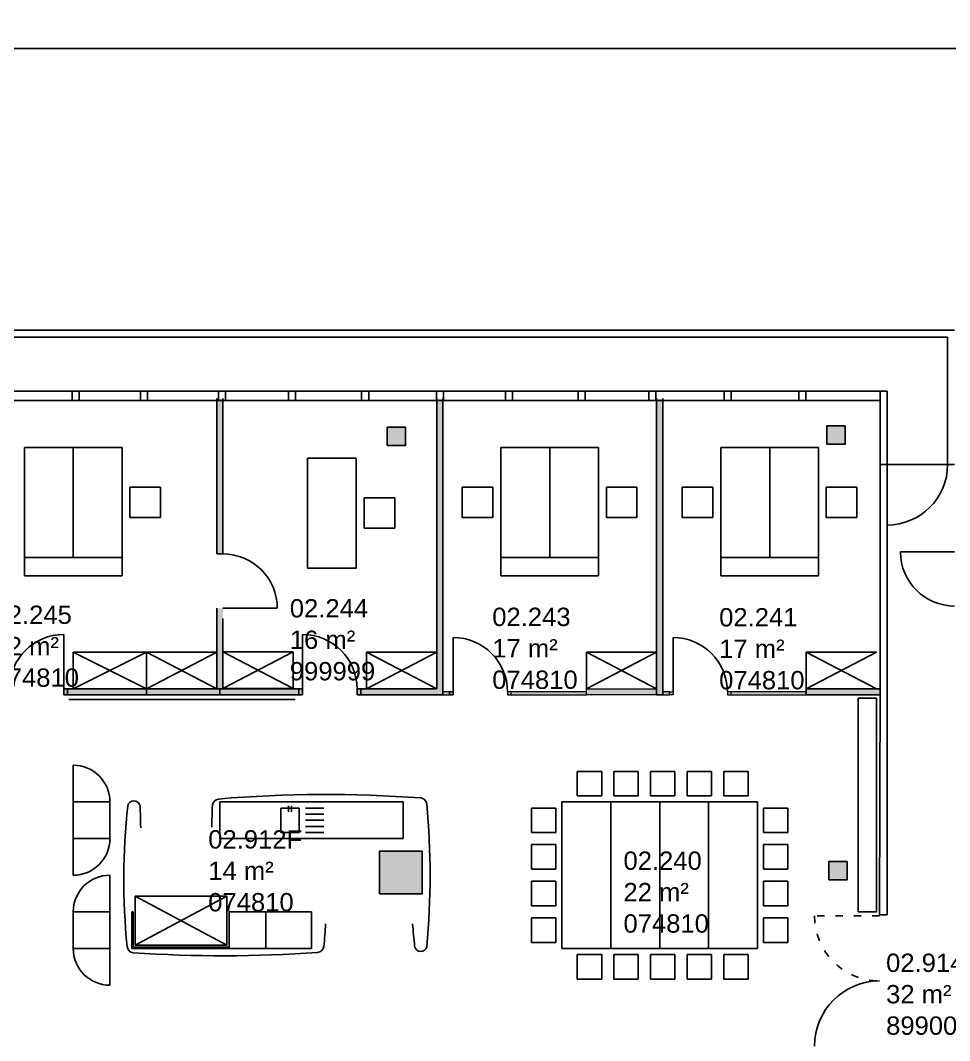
# Model space of a CAD drawing. Header units: metres. Extents: x -1 to 148, y 0 to 108.
# Drawn here: x 57.37 to 72.58, y 91.02 to 107.71 of the extents above; entities that cross this region are included whole.
import ezdxf

# ---------------------------------------------------------------- set-up
doc = ezdxf.new("R2010")
doc.units = ezdxf.units.M
doc.header["$MEASUREMENT"] = 0
doc.header["$PDSIZE"] = -2
doc.linetypes.add('ACAD_ISO03W100', pattern=[30, 12, -18])
doc.layers.get('0').update_dxf_attribs({"linetype": 'CONTINUOUS'})
doc.layers.get('DEFPOINTS').update_dxf_attribs({"linetype": 'CONTINUOUS'})
for name, color, linetype in [('AUSSENWAND_STUETZE', 7, 'CONTINUOUS'), ('AUSSENWAND_STUETZE_FILLING', 7, 'CONTINUOUS'), ('BEMASZUNG', 8, 'CONTINUOUS'), ('BODENKANTEN', 7, 'CONTINUOUS'), ('FENSTER', 4, 'CONTINUOUS'), ('INNENWAND', 7, 'CONTINUOUS'), ('INNENWAND_FILLING', 7, 'CONTINUOUS'), ('MOEBEL', 6, 'CONTINUOUS'), ('RAUMSTEMPEL', 7, 'CONTINUOUS'), ('TUEREN', 4, 'CONTINUOUS')]:
    doc.layers.add(name, color=color, linetype=linetype)
doc.styles.add('ARIAL', font='arial.ttf')
doc.dimstyles.new('Meter_Bem', dxfattribs={"dimtxt": 0.35, "dimasz": 0.015, "dimexe": 0, "dimexo": 0.1, "dimgap": 0.05, "dimtad": 1, "dimzin": 0, "dimdsep": 46, "dimtxsty": 'ARIAL', "dimblk1": 'mass1', "dimblk2": 'mass2', "dimsah": 1, "dimcen": 0.125, "dimse1": 1, "dimse2": 1, "dimclrd": 256, "dimclre": 1, "dimclrt": 256, "dimazin": 0, "dimtp": 102033525.0, "dimtm": 1, "dimtfac": 1, "dimtix": 1, "dimtmove": 2, "dimatfit": 3, "dimldrblk": 'mass2', "dimfxl": 1, "dimtolj": 1, "dimtzin": 0, "dimlwd": -1, "dimarcsym": 0})

# ---------------------------------------------------------------- blocks, each defined once
blk = doc.blocks.new('Tuer')
at = {"layer": 'TUEREN'}
blk.add_line((0, 0), (0, 0.82), dxfattribs=at)
blk.add_arc((0, 0), 0.82, 90, 180, dxfattribs=at)
blk = doc.blocks.new('Raumstempel')
at = {"color": 0, "linetype": 'ByBlock', "style": 'ARIAL'}
for tag, p in [('HOERSAALNUMMER', (0, 1.029)), ('ANZAHL PLAETZE', (0, 0.514)), ('RAUMNUMMER', (0, 0)), ('FLÄCHE', (0, -0.514)), ('INSTITUTSNUMMER1', (0, -1.029)), ('INSTITUTSNUMMER2', (0, -1.543))]:
    blk.add_attdef(tag, p, '', height=0.3, dxfattribs=at)
blk = doc.blocks.new('mass1')
for p, q in [((0, 25.5), (0, -12.75)), ((-5, -5), (5, 5)), ((-5, 0), (5, 0))]:
    blk.add_line(p, q)
blk = doc.blocks.new('mass2')
for p, q in [((0, -25.5), (0, 12.75)), ((5, 5), (-5, -5)), ((5, 0), (-5, 0))]:
    blk.add_line(p, q)
blk = doc.blocks.new('*D29')
at = {"layer": 'BEMASZUNG', "transparency": 16777216}
blk.add_line((0.955, 107.255), (147.913, 107.255), dxfattribs=at)
at = {"layer": 'DEFPOINTS', "color": 0, "transparency": 16777216}
for p in [(147.928, 107.255), (147.928, 78.566), (0.94, 71.045)]:
    blk.add_point(p, dxfattribs=at)
at = {"layer": 'BEMASZUNG', "transparency": 16777216, "xscale": 0.015, "yscale": 0.015, "zscale": 0.015, "rotation": 180}
blk.add_blockref('mass1', (0.94, 107.255), dxfattribs=at)
at = {"layer": 'BEMASZUNG', "transparency": 16777216, "xscale": 0.015, "yscale": 0.015, "zscale": 0.015}
blk.add_blockref('mass2', (147.928, 107.255), dxfattribs=at)
at = {"layer": 'BEMASZUNG', "transparency": 16777216, "insert": (74.434, 107.483), "char_height": 0.35, "attachment_point": 5, "style": 'ARIAL'}
blk.add_mtext('\\A1;146.99', dxfattribs=at)

msp = doc.modelspace()

# ---------------------------------------------------------------- hatches: boundary and pattern name
at = {"layer": 'AUSSENWAND_STUETZE_FILLING'}
for points in [[(63.679, 100.754), (63.679, 101.054), (63.379, 101.054), (63.379, 100.754)], [(70.873, 100.776), (70.873, 101.076), (70.573, 101.076), (70.573, 100.776)], [(63.249, 94.117), (63.249, 93.417), (63.949, 93.417), (63.949, 94.117)], [(70.905, 93.646), (70.905, 93.946), (70.605, 93.946), (70.605, 93.646)]]:
    msp.add_hatch(color=256, dxfattribs=at).paths.add_polyline_path(points)
at = {"layer": 'INNENWAND_FILLING'}
h = msp.add_hatch(color=256, dxfattribs=at)
h.paths.add_polyline_path([(60.688, 101.524), (60.588, 101.524), (60.588, 98.982), (60.688, 98.982)])
h.paths.add_polyline_path([(59.438, 96.774), (58.143, 96.774), (58.143, 96.674), (59.438, 96.674)])
h.paths.add_polyline_path([(58.143, 96.774), (58.083, 96.774), (58.083, 96.674), (58.143, 96.674)])
h = msp.add_hatch(color=256, dxfattribs=at)
h.paths.add_polyline_path([(61.933, 96.774), (60.638, 96.774), (60.638, 96.674), (61.933, 96.674)])
h.paths.add_polyline_path([(61.993, 96.774), (61.933, 96.774), (61.933, 96.674), (61.993, 96.674)])
h.paths.add_polyline_path([(62.943, 96.774), (62.883, 96.774), (62.883, 96.674), (62.943, 96.674)])
h.paths.add_polyline_path([(64.288, 101.524), (64.188, 101.524), (64.188, 96.774), (62.943, 96.774), (62.943, 96.674), (64.288, 96.674)])
h.paths.add_polyline_path([(64.396, 96.724), (64.288, 96.724), (64.288, 96.674), (64.396, 96.674)])
h.paths.add_polyline_path([(64.456, 96.724), (64.396, 96.724), (64.396, 96.674), (64.456, 96.674)])
h.paths.add_polyline_path([(65.406, 96.724), (65.346, 96.724), (65.346, 96.674), (65.406, 96.674)])
h.paths.add_polyline_path([(66.638, 96.724), (65.406, 96.724), (65.406, 96.674), (66.638, 96.674)])
for points in [[(67.888, 101.524), (67.788, 101.524), (67.788, 96.674), (67.888, 96.674)], [(67.788, 96.774), (66.638, 96.774), (66.638, 96.674), (67.788, 96.674)]]:
    msp.add_hatch(color=256, dxfattribs=at).paths.add_polyline_path(points)
h = msp.add_hatch(color=256, dxfattribs=at)
h.paths.add_polyline_path([(60.688, 98.092), (60.588, 98.092), (60.588, 97.924), (60.688, 97.924)])
h.paths.add_polyline_path([(60.688, 97.924), (60.588, 97.924), (60.588, 96.774), (60.638, 96.774), (60.688, 96.774)])
h.paths.add_polyline_path([(60.638, 96.774), (59.438, 96.774), (59.438, 96.674), (60.638, 96.674)])
h = msp.add_hatch(color=256, dxfattribs=at)
h.paths.add_polyline_path([(71.445, 96.774), (70.238, 96.774), (70.238, 96.674), (71.445, 96.674)])
h.paths.add_polyline_path([(70.238, 96.724), (69.006, 96.724), (69.006, 96.674), (70.238, 96.674)])
h.paths.add_polyline_path([(69.006, 96.724), (68.946, 96.724), (68.946, 96.674), (69.006, 96.674)])
h.paths.add_polyline_path([(67.996, 96.724), (67.888, 96.724), (67.888, 96.674), (67.996, 96.674)])
h.paths.add_polyline_path([(68.056, 96.724), (67.996, 96.724), (67.996, 96.674), (68.056, 96.674)])
at = {"layer": 'MOEBEL'}
msp.add_hatch(color=256, dxfattribs=at).paths.add_polyline_path([(60.788, 92.524), (60.788, 92.544), (59.217, 92.544), (59.217, 93.124), (59.197, 93.124), (59.197, 92.524)])

# ---------------------------------------------------------------- linework, layer by layer
at = {"layer": 'AUSSENWAND_STUETZE'}
for points in [[(63.379, 100.754), (63.679, 100.754), (63.679, 101.054), (63.379, 101.054)], [(70.573, 100.776), (70.873, 100.776), (70.873, 101.076), (70.573, 101.076)], [(63.249, 93.417), (63.949, 93.417), (63.949, 94.117), (63.249, 94.117)], [(70.605, 93.646), (70.905, 93.646), (70.905, 93.946), (70.605, 93.946)]]:
    msp.add_lwpolyline(points, close=True, dxfattribs=at)
at = {"layer": 'BODENKANTEN'}
for p, q in [((48.794, 102.642), (72.665, 102.642)), ((48.794, 102.527), (72.55, 102.527)), ((72.55, 102.527), (72.55, 100.445)), ((71.56, 100.445), (72.55, 100.445)), ((72.55, 100.445), (72.665, 100.445))]:
    msp.add_line(p, q, dxfattribs=at)
at = {"layer": 'FENSTER'}
for p, q in [((64.3, 101.643), (57.09, 101.643)), ((58.221, 101.493), (58.221, 101.643)), ((58.336, 101.493), (58.336, 101.643)), ((59.341, 101.493), (59.341, 101.643)), ((59.456, 101.493), (59.456, 101.643)), ((60.617, 101.493), (60.617, 101.643)), ((60.732, 101.493), (60.732, 101.643)), ((61.763, 101.493), (61.763, 101.643)), ((61.878, 101.493), (61.878, 101.643)), ((62.959, 101.493), (62.959, 101.643)), ((63.074, 101.493), (63.074, 101.643)), ((64.185, 101.493), (64.185, 101.643)), ((71.445, 101.643), (64.3, 101.643)), ((64.3, 101.493), (64.3, 101.643)), ((65.315, 101.493), (65.315, 101.643)), ((65.43, 101.493), (65.43, 101.643)), ((66.503, 101.493), (66.503, 101.643)), ((66.618, 101.493), (66.618, 101.643)), ((67.659, 101.493), (67.659, 101.643)), ((67.774, 101.493), (67.774, 101.643)), ((68.894, 101.493), (68.894, 101.643)), ((69.009, 101.493), (69.009, 101.643)), ((70.117, 101.493), (70.117, 101.643)), ((70.232, 101.493), (70.232, 101.643)), ((71.445, 101.643), (71.445, 100.445)), ((71.445, 101.643), (71.56, 101.643)), ((71.56, 101.643), (71.56, 100.445)), ((64.3, 101.493), (57.09, 101.493)), ((71.445, 101.493), (64.3, 101.493))]:
    msp.add_line(p, q, dxfattribs=at)
at = {"layer": 'INNENWAND'}
for p, q in [((60.588, 101.524), (60.588, 98.982)), ((60.688, 98.982), (60.688, 101.524)), ((64.188, 101.524), (64.188, 96.774)), ((64.288, 96.674), (64.288, 101.524)), ((67.788, 101.524), (67.788, 96.674)), ((67.888, 96.674), (67.888, 101.524)), ((71.445, 100.445), (71.56, 100.445)), ((71.445, 100.445), (71.445, 96.844)), ((71.56, 100.445), (71.56, 93.074)), ((60.588, 98.982), (60.688, 98.982)), ((60.588, 96.774), (60.588, 98.092)), ((60.688, 97.924), (60.688, 96.774)), ((71.445, 96.844), (71.438, 93.074)), ((59.438, 96.774), (58.143, 96.774)), ((59.438, 96.674), (58.143, 96.674)), ((59.438, 96.774), (59.438, 96.674)), ((59.438, 96.774), (60.638, 96.774)), ((59.438, 96.674), (59.438, 96.674)), ((59.438, 96.674), (60.638, 96.674)), ((60.638, 96.674), (60.638, 96.774)), ((60.638, 96.774), (61.933, 96.774)), ((61.933, 96.674), (60.638, 96.674)), ((61.838, 96.674), (61.838, 96.674)), ((64.188, 96.774), (62.943, 96.774)), ((62.943, 96.774), (62.943, 96.674)), ((62.943, 96.674), (64.288, 96.674)), ((64.396, 96.674), (64.396, 96.724)), ((64.396, 96.724), (64.456, 96.724)), ((64.456, 96.674), (64.396, 96.674)), ((64.456, 96.724), (64.456, 96.674)), ((67.788, 96.674), (67.888, 96.674)), ((70.238, 96.674), (70.238, 96.774)), ((70.238, 96.774), (71.445, 96.774)), ((71.445, 96.674), (70.238, 96.674)), ((71.56, 93.074), (71.438, 93.074))]:
    msp.add_line(p, q, dxfattribs=at)
at = {"layer": 'INNENWAND', "linetype": 'Continuous', "lineweight": 18}
for p, q in [((64.238, 96.674), (64.396, 96.674)), ((64.396, 96.724), (64.288, 96.724)), ((66.638, 96.724), (65.406, 96.724)), ((65.406, 96.674), (66.638, 96.674)), ((66.638, 96.674), (66.638, 96.774)), ((66.638, 96.774), (67.788, 96.774)), ((67.788, 96.674), (66.638, 96.674)), ((67.838, 96.674), (67.996, 96.674)), ((67.996, 96.724), (67.888, 96.724)), ((70.238, 96.724), (69.006, 96.724)), ((69.006, 96.674), (70.238, 96.674))]:
    msp.add_line(p, q, dxfattribs=at)
at = {"layer": 'INNENWAND'}
for points in [[(58.083, 96.674), (58.143, 96.674), (58.143, 96.774), (58.083, 96.774)], [(61.993, 96.674), (61.933, 96.674), (61.933, 96.774), (61.993, 96.774)], [(62.883, 96.674), (62.943, 96.674), (62.943, 96.774), (62.883, 96.774)]]:
    msp.add_lwpolyline(points, close=True, dxfattribs=at)
at = {"layer": 'INNENWAND', "linetype": 'Continuous', "lineweight": 18}
for points in [[(65.346, 96.674), (65.406, 96.674), (65.406, 96.724), (65.346, 96.724)], [(68.056, 96.674), (67.996, 96.674), (67.996, 96.724), (68.056, 96.724)], [(68.946, 96.674), (69.006, 96.674), (69.006, 96.724), (68.946, 96.724)]]:
    msp.add_lwpolyline(points, close=True, dxfattribs=at)
at = {"layer": 'MOEBEL'}
for p, q in [((57.438, 98.924), (57.438, 100.724)), ((57.438, 100.724), (58.238, 100.724)), ((59.038, 100.724), (58.238, 100.724)), ((58.238, 100.724), (58.238, 98.924)), ((58.238, 100.724), (58.238, 98.924)), ((59.038, 98.924), (59.038, 100.724)), ((65.238, 98.624), (65.238, 100.724)), ((65.238, 100.724), (66.038, 100.724)), ((66.838, 100.724), (66.038, 100.724)), ((66.038, 100.724), (66.038, 98.924)), ((66.038, 100.724), (66.038, 98.924)), ((66.838, 98.924), (66.838, 100.724)), ((68.838, 98.924), (68.838, 100.724)), ((68.838, 100.724), (69.638, 100.724)), ((70.438, 100.724), (69.638, 100.724)), ((69.638, 100.724), (69.638, 98.924)), ((69.638, 100.724), (69.638, 98.924)), ((70.438, 98.924), (70.438, 100.724)), ((62.87, 100.549), (62.07, 100.549)), ((62.07, 100.549), (62.07, 98.749)), ((62.87, 98.749), (62.87, 100.549)), ((59.665, 100.076), (59.165, 100.076)), ((59.165, 100.076), (59.165, 99.576)), ((59.665, 99.576), (59.665, 100.076)), ((64.607, 100.076), (65.107, 100.076)), ((64.607, 99.576), (64.607, 100.076)), ((65.107, 100.076), (65.107, 99.576)), ((67.465, 100.076), (66.965, 100.076)), ((66.965, 100.076), (66.965, 99.576)), ((67.465, 99.576), (67.465, 100.076)), ((68.207, 100.076), (68.707, 100.076)), ((68.207, 99.576), (68.207, 100.076)), ((68.707, 100.076), (68.707, 99.576)), ((71.065, 100.076), (70.565, 100.076)), ((70.565, 100.076), (70.565, 99.576)), ((71.065, 99.576), (71.065, 100.076)), ((63.501, 99.901), (63.001, 99.901)), ((63.001, 99.901), (63.001, 99.401)), ((63.501, 99.401), (63.501, 99.901)), ((59.165, 99.576), (59.665, 99.576)), ((65.107, 99.576), (64.607, 99.576)), ((66.965, 99.576), (67.465, 99.576)), ((68.707, 99.576), (68.207, 99.576)), ((70.565, 99.576), (71.065, 99.576)), ((63.001, 99.401), (63.501, 99.401)), ((58.238, 98.924), (57.438, 98.924)), ((57.438, 98.924), (57.438, 98.624)), ((59.038, 98.924), (57.438, 98.924)), ((58.238, 98.924), (59.038, 98.924)), ((59.038, 98.624), (59.038, 98.924)), ((66.038, 98.924), (65.238, 98.924)), ((66.838, 98.924), (65.238, 98.924)), ((66.038, 98.924), (66.838, 98.924)), ((66.838, 98.624), (66.838, 98.924)), ((69.638, 98.924), (68.838, 98.924)), ((68.838, 98.924), (68.838, 98.624)), ((70.438, 98.924), (68.838, 98.924)), ((69.638, 98.924), (70.438, 98.924)), ((70.438, 98.624), (70.438, 98.924)), ((62.07, 98.749), (62.87, 98.749)), ((57.438, 98.624), (59.038, 98.624)), ((65.238, 98.624), (66.838, 98.624)), ((68.838, 98.624), (70.438, 98.624)), ((58.238, 96.774), (58.238, 97.374)), ((58.238, 97.374), (59.438, 97.374)), ((58.238, 96.774), (58.238, 97.374)), ((58.238, 97.374), (59.438, 96.774)), ((59.438, 97.374), (58.238, 96.774)), ((58.238, 97.374), (59.438, 96.774)), ((59.438, 97.374), (58.238, 96.774)), ((58.238, 96.774), (58.238, 97.374)), ((58.238, 97.374), (59.438, 97.374)), ((58.238, 96.774), (58.238, 97.374)), ((59.438, 96.774), (59.438, 97.374)), ((59.438, 97.374), (60.588, 97.374)), ((59.438, 96.774), (59.438, 97.374)), ((59.438, 97.374), (60.588, 96.774)), ((60.588, 97.374), (59.438, 96.774)), ((59.438, 97.374), (59.438, 96.774)), ((59.438, 97.374), (59.438, 96.774)), ((60.588, 97.374), (60.588, 96.774)), ((61.838, 97.378), (60.688, 97.378)), ((60.688, 97.378), (60.688, 96.778)), ((60.688, 96.778), (61.838, 97.378)), ((61.838, 96.778), (60.688, 97.378)), ((61.838, 96.778), (61.838, 97.378)), ((63.038, 96.774), (63.038, 97.374)), ((63.038, 97.374), (64.188, 97.374)), ((63.038, 96.774), (63.038, 97.374)), ((63.038, 97.374), (64.188, 96.774)), ((64.188, 97.374), (63.038, 96.774)), ((64.188, 97.374), (64.188, 96.774)), ((66.638, 97.374), (66.638, 96.774)), ((67.788, 97.374), (66.638, 97.374)), ((66.638, 97.374), (66.638, 96.774)), ((66.638, 96.774), (67.788, 97.374)), ((67.788, 96.774), (66.638, 97.374)), ((66.638, 96.774), (67.788, 97.374)), ((67.788, 96.774), (66.638, 97.374)), ((66.638, 97.374), (66.638, 96.774)), ((67.788, 97.374), (66.638, 97.374)), ((66.638, 97.374), (66.638, 96.774)), ((67.788, 96.774), (67.788, 97.374)), ((70.238, 97.374), (70.238, 96.774)), ((71.388, 97.374), (70.238, 97.374)), ((70.238, 97.374), (70.238, 96.774)), ((70.238, 96.774), (71.388, 97.374)), ((71.388, 96.774), (70.238, 97.374)), ((70.238, 97.374), (70.238, 96.774)), ((71.388, 97.374), (70.238, 97.374)), ((70.238, 97.374), (70.238, 96.774)), ((70.238, 96.774), (71.388, 97.374)), ((71.388, 96.774), (70.238, 97.374)), ((60.588, 96.774), (59.438, 96.774)), ((60.688, 96.778), (61.838, 96.778)), ((64.188, 96.774), (63.038, 96.774)), ((61.871, 96.602), (58.166, 96.602)), ((71.388, 96.624), (71.088, 96.624)), ((71.088, 96.624), (71.088, 93.124)), ((71.388, 93.124), (71.388, 96.624)), ((66.888, 95.424), (66.488, 95.424)), ((66.488, 95.424), (66.488, 95.024)), ((66.888, 95.024), (66.888, 95.424)), ((67.488, 95.424), (67.088, 95.424)), ((67.088, 95.424), (67.088, 95.024)), ((67.488, 95.024), (67.488, 95.424)), ((68.088, 95.424), (67.688, 95.424)), ((67.688, 95.424), (67.688, 95.024)), ((68.088, 95.024), (68.088, 95.424)), ((68.688, 95.424), (68.288, 95.424)), ((68.288, 95.424), (68.288, 95.024)), ((68.688, 95.024), (68.688, 95.424)), ((69.288, 95.424), (68.888, 95.424)), ((68.888, 95.424), (68.888, 95.024)), ((69.288, 95.024), (69.288, 95.424)), ((66.488, 95.024), (66.888, 95.024)), ((67.088, 95.024), (67.488, 95.024)), ((67.688, 95.024), (68.088, 95.024)), ((68.288, 95.024), (68.688, 95.024)), ((68.888, 95.024), (69.288, 95.024)), ((58.238, 94.324), (58.238, 94.924)), ((58.238, 94.924), (58.838, 94.924)), ((58.838, 94.924), (58.838, 94.324)), ((60.638, 94.924), (60.638, 94.324)), ((63.638, 94.924), (60.638, 94.924)), ((61.763, 94.86), (61.763, 94.76)), ((61.813, 94.86), (61.813, 94.76)), ((63.638, 94.324), (63.638, 94.924)), ((66.238, 94.924), (67.038, 94.924)), ((66.238, 92.524), (66.238, 94.924)), ((67.038, 94.924), (67.038, 92.524)), ((67.038, 94.924), (67.838, 94.924)), ((67.038, 92.524), (67.038, 94.924)), ((67.038, 94.924), (67.038, 92.524)), ((67.838, 94.924), (67.838, 92.524)), ((67.838, 94.924), (68.638, 94.924)), ((67.838, 92.524), (67.838, 94.924)), ((67.838, 94.924), (67.838, 92.524)), ((68.638, 94.924), (68.638, 92.524)), ((68.638, 94.924), (69.438, 94.924)), ((68.638, 92.524), (68.638, 94.924)), ((68.638, 94.924), (68.638, 92.524)), ((69.438, 94.924), (69.438, 92.524)), ((61.638, 94.424), (61.638, 94.824)), ((61.638, 94.824), (61.938, 94.824)), ((61.938, 94.824), (61.938, 94.424)), ((62.038, 94.824), (62.338, 94.824)), ((62.038, 94.724), (62.338, 94.724)), ((65.738, 94.424), (65.738, 94.824)), ((65.738, 94.824), (66.138, 94.824)), ((66.138, 94.824), (66.138, 94.424)), ((69.538, 94.824), (69.538, 94.424)), ((69.938, 94.824), (69.538, 94.824)), ((69.938, 94.424), (69.938, 94.824)), ((62.038, 94.624), (62.338, 94.624)), ((62.038, 94.524), (62.338, 94.524)), ((61.938, 94.424), (61.638, 94.424)), ((62.038, 94.424), (62.338, 94.424)), ((66.138, 94.424), (65.738, 94.424)), ((69.538, 94.424), (69.938, 94.424)), ((58.838, 94.324), (58.238, 94.324)), ((60.638, 94.324), (63.638, 94.324)), ((65.738, 93.824), (65.738, 94.224)), ((65.738, 94.224), (66.138, 94.224)), ((66.138, 94.224), (66.138, 93.824)), ((69.538, 94.224), (69.538, 93.824)), ((69.938, 94.224), (69.538, 94.224)), ((69.938, 93.824), (69.938, 94.224)), ((66.138, 93.824), (65.738, 93.824)), ((69.538, 93.824), (69.938, 93.824)), ((65.738, 93.224), (65.738, 93.624)), ((65.738, 93.624), (66.138, 93.624)), ((66.138, 93.624), (66.138, 93.224)), ((69.538, 93.624), (69.538, 93.224)), ((69.938, 93.624), (69.538, 93.624)), ((69.688, 93.574), (69.688, 93.574)), ((69.938, 93.224), (69.938, 93.624)), ((59.253, 93.379), (60.753, 93.379)), ((59.253, 92.579), (59.253, 93.379)), ((59.253, 92.579), (60.753, 93.379)), ((60.753, 92.579), (59.253, 93.379)), ((60.753, 93.379), (60.753, 92.579)), ((66.138, 93.224), (65.738, 93.224)), ((69.538, 93.224), (69.938, 93.224)), ((58.238, 92.524), (58.238, 93.124)), ((58.238, 93.124), (58.838, 93.124)), ((58.838, 93.124), (58.838, 92.524)), ((59.197, 92.524), (59.197, 93.124)), ((59.197, 93.124), (59.217, 93.124)), ((59.217, 93.124), (59.217, 92.544)), ((60.788, 92.524), (60.788, 93.124)), ((60.788, 93.124), (61.388, 93.124)), ((61.388, 92.524), (61.388, 93.124)), ((61.388, 93.124), (62.138, 93.124)), ((61.388, 93.124), (61.388, 92.524)), ((62.138, 93.124), (62.138, 92.524)), ((65.738, 92.624), (65.738, 93.024)), ((65.738, 93.024), (66.138, 93.024)), ((66.138, 93.024), (66.138, 92.624)), ((69.538, 93.024), (69.538, 92.624)), ((69.938, 93.024), (69.538, 93.024)), ((69.938, 92.624), (69.938, 93.024)), ((71.088, 93.124), (71.388, 93.124)), ((58.838, 92.524), (58.238, 92.524)), ((60.788, 92.524), (59.197, 92.524)), ((59.197, 92.524), (59.197, 92.524)), ((59.217, 92.544), (60.788, 92.544)), ((60.753, 92.579), (59.253, 92.579)), ((60.788, 92.544), (60.788, 92.524)), ((61.388, 92.524), (60.788, 92.524)), ((62.138, 92.524), (61.388, 92.524)), ((66.138, 92.624), (65.738, 92.624)), ((67.038, 92.524), (66.238, 92.524)), ((67.838, 92.524), (67.038, 92.524)), ((68.638, 92.524), (67.838, 92.524)), ((69.438, 92.524), (68.638, 92.524)), ((69.538, 92.624), (69.938, 92.624)), ((66.488, 92.424), (66.888, 92.424)), ((66.488, 92.024), (66.488, 92.424)), ((66.888, 92.424), (66.888, 92.024)), ((67.088, 92.424), (67.488, 92.424)), ((67.088, 92.024), (67.088, 92.424)), ((67.488, 92.424), (67.488, 92.024)), ((67.688, 92.424), (68.088, 92.424)), ((67.688, 92.024), (67.688, 92.424)), ((68.088, 92.424), (68.088, 92.024)), ((68.288, 92.424), (68.688, 92.424)), ((68.288, 92.024), (68.288, 92.424)), ((68.688, 92.424), (68.688, 92.024)), ((68.888, 92.424), (69.288, 92.424)), ((68.888, 92.024), (68.888, 92.424)), ((69.288, 92.424), (69.288, 92.024)), ((66.888, 92.024), (66.488, 92.024)), ((67.488, 92.024), (67.088, 92.024)), ((68.088, 92.024), (67.688, 92.024)), ((68.688, 92.024), (68.288, 92.024)), ((69.288, 92.024), (68.888, 92.024))]:
    msp.add_line(p, q, dxfattribs=at)
for centre, radius, start, end in [((62.376, 74.268), 20.778, 85.7227, 94.8611), ((70.434, 93.649), 11.368, 173.8779, 185.5153), ((59.231, 94.837), 0.103, 13.7567, 166.2433), ((38.449, 94.025), 20.899, 1.3081, 2.2934), ((81.398, 94.035), 20.899, 177.7066, 178.6999), ((60.63, 94.857), 0.115, 97.099, 172.901), ((63.912, 94.874), 0.115, 7.099, 82.901), ((51.131, 93.718), 12.948, 354.8517, 5.1863), ((56.598, 93.214), 5.778, 353.496, 357.1707), ((85.351, 94.764), 21.637, 184.8658, 185.8373), ((59.233, 92.57), 0.115, 187.099, 262.901), ((62.224, 92.574), 0.115, 277.099, 352.901), ((63.926, 92.581), 0.103, 193.7567, 346.2433), ((60.705, 114.032), 21.627, 266.0598, 274.0655)]:
    msp.add_arc(centre, radius, start, end, dxfattribs=at)
at = {"layer": 'TUEREN'}
for p, q in [((58.238, 94.924), (58.238, 95.524)), ((58.238, 93.724), (58.238, 94.324)), ((58.838, 93.724), (58.838, 93.124)), ((58.838, 92.524), (58.838, 91.924))]:
    msp.add_line(p, q, dxfattribs=at)
at = {"layer": 'TUEREN', "linetype": 'ACAD_ISO03W100', "ltscale": 0.01}
msp.add_line((71.438, 93.059), (70.372, 93.059), dxfattribs=at)
at = {"layer": 'TUEREN', "lineweight": -3, "extrusion": (1.36718e-16, 1, 0), "elevation": 98.092}
msp.add_lwpolyline([(-60.688, 0), (-61.578, 0)], dxfattribs=at)
at = {"layer": 'TUEREN', "lineweight": -3, "extrusion": (1, 0, 0)}
for points, elevation in [([(96.774, 0), (97.664, 0)], 58.083), ([(96.774, 0), (97.664, 0)], 61.993), ([(96.724, 0), (97.614, 0)], 64.456), ([(96.724, 0), (97.614, 0)], 68.056)]:
    msp.add_lwpolyline(points, dxfattribs=dict(at, elevation=elevation))
at = {"layer": 'TUEREN', "lineweight": -3, "extrusion": (0, 0, -1)}
for centre, start, end in [((-60.688, 98.092), 90, 180), ((-58.083, 96.774), 0, 90)]:
    msp.add_arc(centre, 0.89, start, end, dxfattribs=at)
at = {"layer": 'TUEREN', "lineweight": -3}
for centre in [(61.993, 96.774), (64.456, 96.724), (68.056, 96.724)]:
    msp.add_arc(centre, 0.89, 0, 90, dxfattribs=at)
at = {"layer": 'TUEREN'}
for centre, radius, start, end in [((58.238, 94.924), 0.6, 0, 90), ((58.238, 94.324), 0.6, 270, 0), ((58.838, 93.124), 0.6, 90, 180), ((58.838, 92.524), 0.6, 180, 270), ((71.438, 90.928), 1.066, 90, 180)]:
    msp.add_arc(centre, radius, start, end, dxfattribs=at)
at = {"layer": 'TUEREN', "linetype": 'ACAD_ISO03W100', "ltscale": 0.01}
msp.add_arc((71.438, 93.059), 1.066, 180, 270, dxfattribs=at)

# ---------------------------------------------------------------- block references
at = {"layer": 'RAUMSTEMPEL'}
ref = msp.add_blockref('Raumstempel', (61.783, 98.456), dxfattribs=at)
ref.add_attrib('RAUMNUMMER', '02.244', (61.783, 97.942), dxfattribs={"layer": '0', "color": 0, "linetype": 'ByBlock', "height": 0.3, "style": 'ARIAL'})
ref.add_attrib('FLÄCHE_NGF', '16 m²', (61.783, 97.428), dxfattribs={"layer": '0', "color": 0, "linetype": 'ByBlock', "height": 0.3, "style": 'ARIAL'})
ref.add_attrib('NUTZER_1', '999999', (61.783, 96.913), dxfattribs={"layer": '0', "color": 0, "linetype": 'ByBlock', "height": 0.3, "style": 'ARIAL'})
ref = msp.add_blockref('Raumstempel', (56.933, 98.351), dxfattribs=at)
ref.add_attrib('RAUMNUMMER', '02.245', (56.933, 97.837), dxfattribs={"layer": '0', "color": 0, "linetype": 'ByBlock', "height": 0.3, "style": 'ARIAL'})
ref.add_attrib('FLÄCHE_NGF', '22 m²', (56.933, 97.322), dxfattribs={"layer": '0', "color": 0, "linetype": 'ByBlock', "height": 0.3, "style": 'ARIAL'})
ref.add_attrib('NUTZER_1', '074810', (56.933, 96.808), dxfattribs={"layer": '0', "color": 0, "linetype": 'ByBlock', "height": 0.3, "style": 'ARIAL'})
ref = msp.add_blockref('Raumstempel', (65.097, 98.316), dxfattribs=at)
ref.add_attrib('RAUMNUMMER', '02.243', (65.097, 97.802), dxfattribs={"layer": '0', "color": 0, "linetype": 'ByBlock', "height": 0.3, "style": 'ARIAL'})
ref.add_attrib('FLÄCHE_NGF', '17 m²', (65.097, 97.287), dxfattribs={"layer": '0', "color": 0, "linetype": 'ByBlock', "height": 0.3, "style": 'ARIAL'})
ref.add_attrib('NUTZER_1', '074810', (65.097, 96.773), dxfattribs={"layer": '0', "color": 0, "linetype": 'ByBlock', "height": 0.3, "style": 'ARIAL'})
ref = msp.add_blockref('Raumstempel', (68.811, 98.309), dxfattribs=at)
ref.add_attrib('RAUMNUMMER', '02.241', (68.811, 97.795), dxfattribs={"layer": '0', "color": 0, "linetype": 'ByBlock', "height": 0.3, "style": 'ARIAL'})
ref.add_attrib('FLÄCHE_NGF', '17 m²', (68.811, 97.281), dxfattribs={"layer": '0', "color": 0, "linetype": 'ByBlock', "height": 0.3, "style": 'ARIAL'})
ref.add_attrib('NUTZER_1', '074810', (68.811, 96.766), dxfattribs={"layer": '0', "color": 0, "linetype": 'ByBlock', "height": 0.3, "style": 'ARIAL'})
ref = msp.add_blockref('Raumstempel', (60.448, 94.675), dxfattribs=at)
ref.add_attrib('RAUMNUMMER', '02.912F', (60.448, 94.161), dxfattribs={"layer": '0', "color": 0, "linetype": 'ByBlock', "height": 0.3, "style": 'ARIAL'})
ref.add_attrib('FLÄCHE_NGF', '14 m²', (60.448, 93.647), dxfattribs={"layer": '0', "color": 0, "linetype": 'ByBlock', "height": 0.3, "style": 'ARIAL'})
ref.add_attrib('NUTZER_1', '074810', (60.448, 93.132), dxfattribs={"layer": '0', "color": 0, "linetype": 'ByBlock', "height": 0.3, "style": 'ARIAL'})
ref = msp.add_blockref('Raumstempel', (67.245, 94.326), dxfattribs=at)
ref.add_attrib('RAUMNUMMER', '02.240', (67.245, 93.812), dxfattribs={"layer": '0', "color": 0, "linetype": 'ByBlock', "height": 0.3, "style": 'ARIAL'})
ref.add_attrib('FLÄCHE_NGF', '22 m²', (67.245, 93.298), dxfattribs={"layer": '0', "color": 0, "linetype": 'ByBlock', "height": 0.3, "style": 'ARIAL'})
ref.add_attrib('NUTZER_1', '074810', (67.245, 92.784), dxfattribs={"layer": '0', "color": 0, "linetype": 'ByBlock', "height": 0.3, "style": 'ARIAL'})
ref = msp.add_blockref('Raumstempel', (71.544, 92.655), dxfattribs=at)
ref.add_attrib('RAUMNUMMER', '02.914B', (71.544, 92.141), dxfattribs={"layer": '0', "color": 0, "linetype": 'ByBlock', "height": 0.3, "style": 'ARIAL'})
ref.add_attrib('FLÄCHE_NGF', '32 m²', (71.544, 91.627), dxfattribs={"layer": '0', "color": 0, "linetype": 'ByBlock', "height": 0.3, "style": 'ARIAL'})
ref.add_attrib('NUTZER_1', '899000', (71.544, 91.113), dxfattribs={"layer": '0', "color": 0, "linetype": 'ByBlock', "height": 0.3, "style": 'ARIAL'})
at = {"layer": 'TUEREN'}
for p, xscale, yscale, zscale, rotation in [((71.56, 100.445), 1.207300155602945, 1.207300155602945, 1.207300155602945, 180), ((72.665, 99.014), 1.079268292683018, 1.079268292683018, 1.079268292683018, 90)]:
    msp.add_blockref('Tuer', p, dxfattribs=dict(at, xscale=xscale, yscale=yscale, zscale=zscale, rotation=rotation))

# ---------------------------------------------------------------- dimensions: what is measured, and where the dimension line sits
at = {"layer": 'BEMASZUNG'}
dim = msp.add_linear_dim(base=(147.928, 107.255), p1=(0.94, 71.045), p2=(147.928, 78.566), dimstyle='Meter_Bem', dxfattribs=at)
dim.commit()
dim.dimension.update_dxf_attribs({"geometry": '*D29', "text_midpoint": (74.434, 107.483)})

doc.saveas('drawing.dxf')
